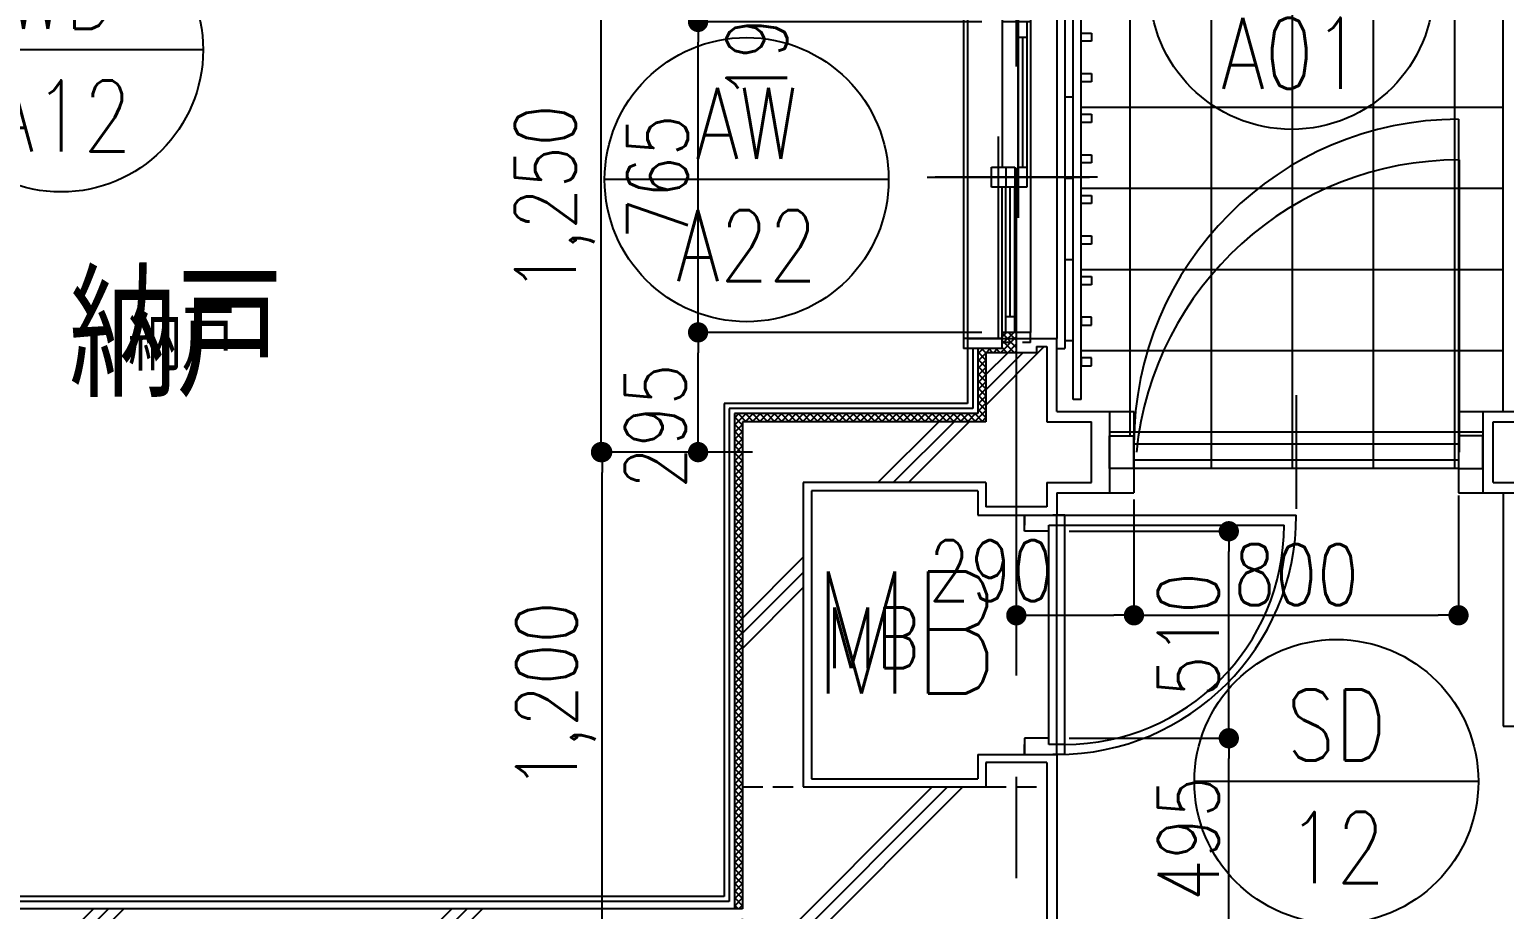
# Model space of a CAD drawing. Header units: millimetres. Extents: x 15495 to 166182, y -39946 to 18307.
# Drawn here: x 38308 to 41944, y 6504 to 8672 of the extents above; entities that cross this region are included whole.
import ezdxf
from ezdxf.enums import TextEntityAlignment as Align

# ---------------------------------------------------------------- set-up
doc = ezdxf.new("R2010")
doc.units = ezdxf.units.MM
doc.header["$LTSCALE"] = 1000
doc.linetypes.add('CENTER', pattern=[2, 1.25, -0.25, 0.25, -0.25])
doc.linetypes.add('DASHED2', pattern=[0.375, 0.25, -0.125])
doc.layers.get('0').update_dxf_attribs({"linetype": 'CONTINUOUS'})
for name, color, linetype in [('DT_ID', 13, 'CONTINUOUS'), ('E_TEXT', 3, 'CONTINUOUS'), ('F_FITT1-100', 5, 'CONTINUOUS'), ('F_FITT1-50', 5, 'CONTINUOUS'), ('F_FITT2-100', 1, 'CONTINUOUS'), ('F_FITT2-50', 1, 'CONTINUOUS'), ('SF-A_ELSE-100', 6, 'CONTINUOUS'), ('SF-A_ELSE-50', 6, 'CONTINUOUS'), ('SF-DT_ID-100', 13, 'CONTINUOUS'), ('SF-E_DIM-50', 3, 'CONTINUOUS'), ('SF-E_GRID-100', 1, 'CENTER'), ('SF-E_GRID-50', 1, 'CENTER'), ('SF-E_TEXT-100', 3, 'CONTINUOUS'), ('SF-E_TEXT-50', 3, 'CONTINUOUS'), ('SF-F_FINI1-100', 190, 'CONTINUOUS'), ('SF-F_FINI1-50', 190, 'CONTINUOUS'), ('SF-F_FINI2-50', 1, 'CONTINUOUS'), ('SF-F_FITT1-100', 5, 'CONTINUOUS'), ('SF-F_FITT1-50', 5, 'CONTINUOUS'), ('SF-F_HAT1-50', 9, 'CONTINUOUS'), ('SF-F_LAY2-100', 6, 'CONTINUOUS'), ('SF-F_LAY2-50', 6, 'CONTINUOUS'), ('SF-R_COLM-50', 7, 'CONTINUOUS'), ('SF-R_EWALL-50', 7, 'CONTINUOUS'), ('SF-U_FIRE-50', 9, 'CONTINUOUS')]:
    doc.layers.add(name, color=color, linetype=linetype)
doc.styles.add('DIM', font='romans.shx', dxfattribs={"width": 0.8, "bigfont": 'bigfont.shx'})
doc.styles.add('ROOM', font='romans.shx', dxfattribs={"width": 0.8, "bigfont": 'bigfont.shx'})
doc.styles.get("Standard").update_dxf_attribs({"font": 'txt.shx', "bigfont": 'bigfont.shx'})
doc.dimstyles.new('DIM50_3_3', dxfattribs={"dimscale": 50, "dimtxt": 3, "dimasz": 1, "dimexe": 0, "dimexo": 1, "dimgap": 0.5, "dimtad": 1, "dimdec": 1, "dimdsep": 46, "dimlunit": 6, "dimtxsty": 'DIM', "dimblk1": 'DOT', "dimblk2": 'DOT', "dimsah": 1, "dimcen": 1, "dimclrd": 256, "dimclre": 256, "dimclrt": 256, "dimadec": 0, "dimazin": 0, "dimtfac": 1, "dimtdec": 1, "dimtix": 1, "dimtmove": 2, "dimatfit": 3, "dimldrblk": 'DOT', "dimfxl": 1, "dimtvp": 0.833333, "dimtolj": 1, "dimarcsym": 0})
pattern_1 = [(45, (-28400.75, -37379.5), (-441.942, 441.942), []), (45, (-28363.25, -37379.5), (-441.942, 441.942), []), (45, (-28325.75, -37379.5), (-441.942, 441.942), [])]
pattern_2 = [(45, (-28400.745, -37379.51), (-8.8388348, 8.8388348), []), (135, (-28400.745, -37379.51), (-8.8388348, -8.8388348), [])]

# ---------------------------------------------------------------- blocks, each defined once
blk = doc.blocks.new('TATEGU-KIGOU')
at = {"color": 2}
blk.add_line((350, 0), (-350, 0), dxfattribs=at)
blk.add_circle((0, 0), 350, dxfattribs=at)
at = {"color": 2, "style": 'ROOM', "width": 0.8}
for tag, p in [('建具種別', (0, 51.6)), ('建具番号', (0, -250.1))]:
    blk.add_attdef(tag, text='', height=175, dxfattribs=at).set_placement(p, align=Align.CENTER)
at = {"flags": 1}
for tag, p in [('内法寸法（W）', (-414, -713.8)), ('内法寸法（H）', (-414, -1063.8)), ('階', (-373.6, -1414.3)), ('部屋名', (-373.6, -1786.8)), ('メーカー名', (-373.6, -2148.9)), ('値段', (-373.6, -2498.9)), ('重量', (-373.6, -2848.9)), ('建具形状', (-373.6, -3199)), ('開閉方式', (-373.6, -3549)), ('取付場所', (-373.6, -3899)), ('見込', (-373.6, -4296.3)), ('扉厚', (-373.6, -4646.3)), ('仕上', (-373.6, -4996.3)), ('ガラス', (-373.6, -5346.3)), ('建具金物', (-373.6, -5696.3)), ('枠形状', (-373.6, -6046.3)), ('沓摺形状', (-373.6, -6396.3)), ('特記事項', (-373.6, -6746.3)), ('防火性能', (-373.6, -7096.3))]:
    blk.add_attdef(tag, p, '', height=175, dxfattribs=at)
blk = doc.blocks.new('SD-12_100')
at = {"layer": 'F_FITT1-100'}
for p, q in [((0, 0), (590.0005, 0)), ((0, -590.0005), (0, 0))]:
    blk.add_line(p, q, dxfattribs=at)
blk.add_arc((0, 0), 590.0005, 270, 0, dxfattribs=at)
blk = doc.blocks.new('ROOM')
at = {"layer": 'DT_ID', "flags": 1}
for tag, p in [('室番号', (0, 500)), ('面積', (0, -500)), ('内装制限', (0, -1000)), ('仕上レベル', (0, -1500)), ('スラブレベル', (0, -2000)), ('天井高', (0, -2500)), ('床下地', (0, -3000)), ('床仕上', (0, -3500)), ('巾木高さ', (0, -4000)), ('巾木仕上', (0, -4500)), ('壁下地', (0, -5000)), ('壁仕上', (0, -5500)), ('天井下地', (0, -6000)), ('天井仕上', (0, -6500)), ('見切縁', (0, -7000)), ('備考', (0, -7500))]:
    blk.add_attdef(tag, p, '', height=300, dxfattribs=at)
at = {"layer": 'E_TEXT', "style": 'ROOM', "width": 0.8}
blk.add_attdef('室名', (0, 0), '', height=300, dxfattribs=at)
blk = doc.blocks.new('AD-A01_100')
at = {"layer": 'F_FITT1-100'}
blk.add_line((0, -719.999925), (0, 0), dxfattribs=at)
blk.add_arc((0, 80.000075), 800, 270, 354.260824124, dxfattribs=at)
blk = doc.blocks.new('AW-A22_100')
at = {"layer": 'F_FITT1-100'}
for p, q in [((125, -497.5), (125, 0)), ((75, -297.5), (75, -795)), ((-100, -397.5), (300, -397.5))]:
    blk.add_line(p, q, dxfattribs=at)
at = {"layer": 'F_FITT2-100'}
for p, q in [((0, 0), (0, -795)), ((220, 0), (220, -795))]:
    blk.add_line(p, q, dxfattribs=at)
blk = doc.blocks.new('SF-BLOCK_100')
at = {"layer": 'SF-A_ELSE-100'}
for p, q in [((11900, 7800), (11900, 10750)), ((10840, 7830), (10840, 8925)), ((10860, 7830), (10860, 8925)), ((10860, 7830), (10840, 7830)), ((11900, 7600), (11900, 7025)), ((11900, 7025), (14500, 7025))]:
    blk.add_line(p, q, dxfattribs=at)
at = {"layer": 'SF-E_GRID-100'}
blk.add_line((10700, 16400), (10700, -3119.46), dxfattribs=at)
at = {"layer": 'SF-F_FINI1-100'}
for p, q in [((10580, 7980), (10800, 7980)), ((10580, 7980), (10580, 7820)), ((10800, 7800), (10800, 7980)), ((10580, 7955), (10580, 7820)), ((9980, 7820), (9980, 6605)), ((10580, 7820), (9980, 7820)), ((10800, 7800), (10990, 7800)), ((10990, 7800), (10990, 7600)), ((11790, 7800), (12200, 7800)), ((11790, 7800), (11790, 7600)), ((10195, 7605), (10195, 6895)), ((10605, 7605), (10195, 7605)), ((10605, 7605), (10605, 7545)), ((10800, 7600), (10990, 7600)), ((10800, 7600), (10800, 7545)), ((11790, 7600), (12000, 7600)), ((10605, 7545), (10800, 7545)), ((10605, 6955), (10800, 6955)), ((10605, 6955), (10605, 6895)), ((10800, 6955), (10800, 6045)), ((10195, 6895), (10605, 6895)), ((9980, 6605), (6540, 6605))]:
    blk.add_line(p, q, dxfattribs=at)
at = {"layer": 'SF-F_FITT1-100'}
blk.add_line((10900, 8377.5), (10500, 8377.5), dxfattribs=at)
blk.add_line((10900, 8377.5), (10500, 8377.5), dxfattribs=at)
at = {"layer": 'SF-F_LAY2-100', "linetype": 'Continuous'}
for p, q in [((10980, 10750), (10980, 7800)), ((11180, 10750), (11180, 7660)), ((11380, 10750), (11380, 7660)), ((11580, 10750), (11580, 7660)), ((11780, 10750), (11780, 7660)), ((10860, 8550), (11900, 8550)), ((10860, 8350), (11900, 8350)), ((10860, 8150), (11900, 8150)), ((10860, 7950), (11900, 7950)), ((10990, 7750), (11790, 7750)), ((11790, 7660), (10990, 7660))]:
    blk.add_line(p, q, dxfattribs=at)
at = {"layer": 'SF-F_LAY2-100'}
for p, q in [((10820, 8575), (10840, 8575)), ((10820, 8375), (10840, 8375)), ((10820, 8175), (10840, 8175)), ((10820, 7975), (10840, 7975))]:
    blk.add_line(p, q, dxfattribs=at)
at = {"layer": 'SF-DT_ID-100'}
for p, values in [((11378.7, 8845.27), {'建具種別': 'AD', '建具番号': 'A01'}), ((8345.54, 8690.95), {'建具種別': 'WD', '建具番号': 'A12'}), ((10035.29, 8371.36), {'建具種別': 'AW', '建具番号': 'A22'}), ((11488.88, 6888.43), {'建具種別': 'SD', '建具番号': '12'})]:
    blk.add_blockref('TATEGU-KIGOU', p, dxfattribs=at).add_auto_attribs(values)
at = {"layer": 'SF-E_TEXT-100'}
ref = blk.add_blockref('ROOM', (8365.28, 7836.37), dxfattribs=at)
ref.add_attrib('室名', '納戸', (8365.28, 7836.37), dxfattribs={"height": 300, "style": 'ROOM', "width": 0.8})
at = {"layer": 'SF-F_FITT1-100', "xscale": -1, "yscale": -1, "rotation": 180.0004426270241}
blk.add_blockref('AW-A22_100', (10580, 8775), dxfattribs=at)
at = {"layer": 'SF-F_FITT1-100', "rotation": 180}
blk.add_blockref('AD-A01_100', (11791.91, 7700), dxfattribs=at)
at = {"layer": 'SF-F_FITT1-100'}
blk.add_blockref('SD-12_100', (10800, 7545), dxfattribs=at)
at = {"layer": 'SF-E_TEXT-100', "style": 'ROOM', "width": 0.8}
blk.add_text('MB', height=300, dxfattribs=at).set_placement((10195, 7105.6))
blk = doc.blocks.new('DOT')
at = {"color": 0, "linetype": 'ByBlock'}
blk.add_line((-0.5, 0), (-1, 0), dxfattribs=at)
at = {"color": 0, "linetype": 'ByBlock', "const_width": 0.5}
blk.add_lwpolyline([(-0.25, 0, 1), (0.25, 0, 1)], format="xyb", close=True, dxfattribs=at)
blk = doc.blocks.new('*D377')
at = {"layer": 'SF-E_DIM-50', "lineweight": -2}
for p, q in [((40870.7, 7436), (41264.5, 7436)), ((41264.5, 6976), (41264.5, 7386)), ((40870.7, 6926), (41264.5, 6926))]:
    blk.add_line(p, q, dxfattribs=at)
at = {"layer": 'SF-E_DIM-50', "lineweight": -2, "xscale": 50, "yscale": 50, "zscale": 50}
for p, rotation in [((41264.5, 7436), 90), ((41264.5, 6926), 270)]:
    blk.add_blockref('DOT', p, dxfattribs=dict(at, rotation=rotation))
at = {"layer": 'SF-E_DIM-50', "insert": (41164.5, 7181), "char_height": 150, "attachment_point": 5, "rotation": 90, "style": 'DIM'}
blk.add_mtext('\\A1;510', dxfattribs=at)
blk = doc.blocks.new('_DOT')
at = {"color": 0, "linetype": 'ByBlock'}
blk.add_line((-0.5, 0), (-1, 0), dxfattribs=at)
at = {"color": 0, "linetype": 'ByBlock', "const_width": 0.5}
blk.add_lwpolyline([(-0.25, 0, 1), (0.25, 0, 1)], format="xyb", close=True, dxfattribs=at)
blk = doc.blocks.new('SD-12_50')
at = {"layer": 'F_FITT1-50'}
for p, q in [((-79.99925, 0), (-49.99925, 0)), ((-79.99925, 0), (-79.99925, -25)), ((-79.99925, -40), (-79.99925, 0)), ((20.00075, 0), (-9.99925, 0)), ((20.00075, -590), (20.00075, 0)), ((-19.99925, -565), (-19.99925, -25)), ((-19.99925, -25), (560.00075, -25)), ((-19.99925, -40), (-79.99925, -40)), ((-19.99925, -550), (-79.99925, -550)), ((-79.99925, -550), (-79.99925, -590)), ((-79.99925, -590), (-79.99925, -565)), ((20.00075, -565), (-19.99925, -565)), ((-79.99925, -590), (-49.99925, -590)), ((20.00075, -590), (-9.99925, -590))]:
    blk.add_line(p, q, dxfattribs=at)
blk.add_arc((20.00075, -25), 540, 270, 0, dxfattribs=at)
blk = doc.blocks.new('*D320')
at = {"layer": 'SF-E_DIM-50', "lineweight": -2}
for p, q in [((37190.7, 7881), (38254.5, 7881)), ((38254.5, 6481), (38254.5, 7831)), ((38400, 6431), (38254.5, 6431))]:
    blk.add_line(p, q, dxfattribs=at)
at = {"layer": 'SF-E_DIM-50', "lineweight": -2, "xscale": 50, "yscale": 50, "zscale": 50}
for p, rotation in [((38254.5, 7881), 90), ((38254.5, 6431), 270)]:
    blk.add_blockref('DOT', p, dxfattribs=dict(at, rotation=rotation))
at = {"layer": 'SF-E_DIM-50', "insert": (38140.3, 7156), "char_height": 150, "attachment_point": 5, "rotation": 90, "style": 'DIM'}
blk.add_mtext('\\A1;1,450', dxfattribs=at)
blk = doc.blocks.new('*D318')
at = {"layer": 'SF-E_DIM-50', "lineweight": -2}
for p, q in [((40090.7, 7631), (39719.9, 7631)), ((39719.9, 6481), (39719.9, 7581)), ((39822.5, 6431), (39719.9, 6431))]:
    blk.add_line(p, q, dxfattribs=at)
at = {"layer": 'SF-E_DIM-50', "lineweight": -2, "xscale": 50, "yscale": 50, "zscale": 50}
for p, rotation in [((39719.9, 7631), 90), ((39719.9, 6431), 270)]:
    blk.add_blockref('DOT', p, dxfattribs=dict(at, rotation=rotation))
at = {"layer": 'SF-E_DIM-50', "insert": (39605.6, 7031), "char_height": 150, "attachment_point": 5, "rotation": 90, "style": 'DIM'}
blk.add_mtext('\\A1;1,200', dxfattribs=at)
blk = doc.blocks.new('*D376')
at = {"layer": 'SF-E_DIM-50', "lineweight": -2}
for p, q in [((40870.7, 6926), (41264.5, 6926)), ((41264.5, 6481), (41264.5, 6876)), ((41214.5, 6431), (41264.5, 6431))]:
    blk.add_line(p, q, dxfattribs=at)
at = {"layer": 'SF-E_DIM-50', "lineweight": -2, "xscale": 50, "yscale": 50, "zscale": 50}
for p, rotation in [((41264.5, 6926), 90), ((41264.5, 6431), 270)]:
    blk.add_blockref('DOT', p, dxfattribs=dict(at, rotation=rotation))
at = {"layer": 'SF-E_DIM-50', "insert": (41164.5, 6678.5), "char_height": 150, "attachment_point": 5, "rotation": 90, "style": 'DIM'}
blk.add_mtext('\\A1;495', dxfattribs=at)
blk = doc.blocks.new('*D387')
at = {"layer": 'SF-E_DIM-50', "lineweight": -2}
for p, q in [((40655.7, 8691), (39956.3, 8691)), ((39956.3, 7976), (39956.3, 8641)), ((40655.7, 7926), (39956.3, 7926))]:
    blk.add_line(p, q, dxfattribs=at)
at = {"layer": 'SF-E_DIM-50', "lineweight": -2, "xscale": 50, "yscale": 50, "zscale": 50}
for p, rotation in [((39956.3, 8691), 90), ((39956.3, 7926), 270)]:
    blk.add_blockref('DOT', p, dxfattribs=dict(at, rotation=rotation))
at = {"layer": 'SF-E_DIM-50', "insert": (39856.3, 8308.5), "char_height": 150, "attachment_point": 5, "rotation": 90, "style": 'DIM'}
blk.add_mtext('\\A1;765', dxfattribs=at)
blk = doc.blocks.new('AW-A22_50')
at = {"layer": 'F_FITT1-50'}
for p, q in [((65, 805), (85, 805)), ((65, 805), (65, 780)), ((115, 805), (135, 805)), ((135, 820), (135, 805)), ((135, 820), (230, 820)), ((135, 805), (135, 780)), ((230, 795), (230, 820)), ((65, 780), (135, 780)), ((104, 780), (104, 742)), ((126, 780), (126, 742)), ((135, 795), (230, 795)), ((104, 742), (126, 742)), ((115, 742), (115, 422.5)), ((74, 372.5), (74, 422.5)), ((74, 422.5), (96, 422.5)), ((96, 422.5), (96, 372.5)), ((104, 372.5), (104, 422.5)), ((104, 422.5), (161.5, 422.5)), ((126, 372.5), (126, 422.5)), ((161.5, 422.5), (161.5, 372.5)), ((-100, 397.5), (300, 397.5)), ((96, 372.5), (74, 372.5)), ((85, 53), (85, 372.5)), ((161.5, 372.5), (104, 372.5)), ((74, 15), (74, 53)), ((96, 53), (74, 53)), ((96, 15), (96, 53)), ((65, 15), (135, 15)), ((65, -10), (65, 15)), ((65, -10), (85, -10)), ((115, -10), (135, -10)), ((135, 0), (230, 0)), ((135, -25), (230, -25)), ((230, 0), (230, -25))]:
    blk.add_line(p, q, dxfattribs=at)
at = {"layer": 'F_FITT2-50'}
for p, q in [((-20, -25), (-20, 820)), ((0, 820), (-20, 820)), ((65, 15), (65, 780)), ((135, 780), (135, 422.5)), ((230, 0), (230, 795)), ((104, 742), (104, 422.5)), ((126, 742), (126, 422.5)), ((74, 53), (74, 372.5)), ((96, 53), (96, 372.5)), ((135, 0), (135, 372.5)), ((0, -25), (-20, -25))]:
    blk.add_line(p, q, dxfattribs=at)
blk = doc.blocks.new('*D385')
at = {"layer": 'SF-E_DIM-50', "lineweight": -2}
for p, q in [((39965.2, 8881), (39717, 8881)), ((39717, 7681), (39717, 8831)), ((39922.8, 7631), (39717, 7631))]:
    blk.add_line(p, q, dxfattribs=at)
at = {"layer": 'SF-E_DIM-50', "lineweight": -2, "xscale": 50, "yscale": 50, "zscale": 50}
for p, rotation in [((39717, 8881), 90), ((39717, 7631), 270)]:
    blk.add_blockref('DOT', p, dxfattribs=dict(at, rotation=rotation))
at = {"layer": 'SF-E_DIM-50', "insert": (39602.8, 8256), "char_height": 150, "attachment_point": 5, "rotation": 90, "style": 'DIM'}
blk.add_mtext('\\A1;1,250', dxfattribs=at)
blk = doc.blocks.new('AD-A01_50')
at = {"layer": 'F_FITT1-50'}
for p, q in [((-60, 720), (-60, -140)), ((-460, 40), (-460, -240)), ((-920, -140), (-920, -60)), ((-920, -60), (-860, -60)), ((-860.0015, -140), (-860.0015, -60)), ((0.0015, -60), (-59.9985, -60)), ((-59.9985, -80), (-860, -80)), ((-860, -140), (-920, -140)), ((-59.9985, -120), (-860, -120)), ((-59.9985, -140), (0.0015, -140))]:
    blk.add_line(p, q, dxfattribs=at)
blk.add_arc((-60, -80), 800, 90, 180, dxfattribs=at)
blk = doc.blocks.new('*D319')
at = {"layer": 'SF-E_DIM-50', "lineweight": -2}
for p, q in [((41030.7, 7514.3), (41030.7, 7229)), ((40740.7, 7251.3), (40740.7, 7229)), ((40790.7, 7229), (40980.7, 7229))]:
    blk.add_line(p, q, dxfattribs=at)
at = {"layer": 'SF-E_DIM-50', "lineweight": -2, "xscale": 50, "yscale": 50, "zscale": 50, "rotation": 180}
blk.add_blockref('DOT', (40740.7, 7229), dxfattribs=at)
at = {"layer": 'SF-E_DIM-50', "lineweight": -2, "xscale": 50, "yscale": 50, "zscale": 50}
blk.add_blockref('DOT', (41030.7, 7229), dxfattribs=at)
at = {"layer": 'SF-E_DIM-50', "insert": (40678.4, 7338.9), "char_height": 150, "attachment_point": 5, "style": 'DIM'}
blk.add_mtext('\\A1;290', dxfattribs=at)
blk = doc.blocks.new('*D317')
at = {"layer": 'SF-E_DIM-50', "lineweight": -2}
for p, q in [((40655.7, 7926), (39956.3, 7926)), ((39956.3, 7681), (39956.3, 7876)), ((39954.3, 7631), (39956.3, 7631))]:
    blk.add_line(p, q, dxfattribs=at)
at = {"layer": 'SF-E_DIM-50', "lineweight": -2, "xscale": 50, "yscale": 50, "zscale": 50}
for p, rotation in [((39956.3, 7926), 90), ((39956.3, 7631), 270)]:
    blk.add_blockref('DOT', p, dxfattribs=dict(at, rotation=rotation))
at = {"layer": 'SF-E_DIM-50', "insert": (39851, 7694.7), "char_height": 150, "attachment_point": 5, "rotation": 90, "style": 'DIM'}
blk.add_mtext('\\A1;295', dxfattribs=at)
blk = doc.blocks.new('*D316')
at = {"layer": 'SF-E_DIM-50', "lineweight": -2}
for p, q in [((41030.7, 7514.3), (41030.7, 7229)), ((41830.7, 7523.9), (41830.7, 7229)), ((41080.7, 7229), (41780.7, 7229))]:
    blk.add_line(p, q, dxfattribs=at)
at = {"layer": 'SF-E_DIM-50', "lineweight": -2, "xscale": 50, "yscale": 50, "zscale": 50, "rotation": 180}
blk.add_blockref('DOT', (41030.7, 7229), dxfattribs=at)
at = {"layer": 'SF-E_DIM-50', "lineweight": -2, "xscale": 50, "yscale": 50, "zscale": 50}
blk.add_blockref('DOT', (41830.7, 7229), dxfattribs=at)
at = {"layer": 'SF-E_DIM-50', "insert": (41430.7, 7329), "char_height": 150, "attachment_point": 5, "style": 'DIM'}
blk.add_mtext('\\A1;800', dxfattribs=at)
blk = doc.blocks.new('*D386')
at = {"layer": 'SF-E_DIM-50', "lineweight": -2}
for p, q in [((40690.7, 8881), (39956.3, 8881)), ((39956.3, 8741), (39956.3, 8831)), ((40655.7, 8691), (39956.3, 8691))]:
    blk.add_line(p, q, dxfattribs=at)
at = {"layer": 'SF-E_DIM-50', "lineweight": -2, "xscale": 50, "yscale": 50, "zscale": 50}
for p, rotation in [((39956.3, 8881), 90), ((39956.3, 8691), 270)]:
    blk.add_blockref('DOT', p, dxfattribs=dict(at, rotation=rotation))
at = {"layer": 'SF-E_DIM-50', "insert": (40101.2, 8650.6), "char_height": 150, "attachment_point": 5, "rotation": 90, "style": 'DIM'}
blk.add_mtext('\\A1;190', dxfattribs=at)
blk = doc.blocks.new('SF-BLOCK_50')
at = {"layer": 'SF-F_HAT1-50'}
h = blk.add_hatch(dxfattribs=at)
h.set_pattern_fill('ANSI37', color=256, scale=100, style=0)
h.set_pattern_definition(pattern_2)
h.paths.add_polyline_path([(10700, 7945), (10700, 7995), (10665, 7995), (10665, 7955), (10605, 7955), (10605, 7795), (10005, 7795), (10025, 7775), (10625, 7775), (10625, 7944.99)])
h = blk.add_hatch(dxfattribs=at)
h.set_pattern_fill('RC2', color=256, scale=50, style=0)
h.set_pattern_definition(pattern_1)
h.paths.add_polyline_path([(675, 6575), (675, 6425), (10025, 6425), (10025, 6575)])
h.paths.add_polyline_path([(10025, 6425), (10025, 6125), (10175, 6125), (10625, 6125), (10775, 6125), (10775, 6875), (10625, 6875), (10175, 6875), (10025, 6875), (10025, 6575)])
h.paths.add_polyline_path([(10025, 4265), (10175, 4265), (10175, 5225), (10625, 5225), (10625, 4775), (10775, 4775), (10775, 5435), (10625, 5435), (10625, 5375), (10175, 5375), (10175, 6125), (10025, 6125)])
h.paths.add_polyline_path([(10625, 6935), (10625, 6875), (10775, 6875), (10775, 6935)], flags=17)
h.paths.add_polyline_path([(10775, 6065), (10775, 6125), (10625, 6125), (10625, 6065)])
h.paths.add_polyline_path([(10025, 6875), (10175, 6875), (10175, 7625), (10625, 7625), (10625, 7565), (10775, 7565), (10775, 7625), (10885, 7625), (10885, 7775), (10775, 7775), (10775, 7960), (10750.04, 7960), (10750.04, 7945), (10625, 7944.99), (10625, 7775), (10025, 7775)])
h = blk.add_hatch(dxfattribs=at)
h.set_pattern_fill('ANSI37', color=256, scale=100, style=0)
h.set_pattern_definition(pattern_2)
h.paths.add_polyline_path([(10005, 7795), (10025, 7775), (10025, 6575), (10005, 6575)])
h = blk.add_hatch(dxfattribs=at)
h.set_pattern_fill('RC2', color=256, scale=50, style=0)
h.set_pattern_definition(pattern_1)
h.paths.add_polyline_path([(12175, 7775), (11875, 7775), (11875, 7625), (12025, 7625), (12025, 7150), (12175, 7150)])
at = {"layer": 'SF-A_ELSE-50'}
for p, q in [((11900, 7800), (11900, 10750)), ((10840, 7830), (10840, 8925)), ((10860, 7830), (10860, 8925)), ((10860, 8732.5), (10885, 8732.5)), ((10860, 8712.5), (10860, 8732.5)), ((10885, 8732.5), (10885, 8712.5)), ((10885, 8712.5), (10860, 8712.5)), ((10860, 8632.5), (10885, 8632.5)), ((10860, 8612.5), (10860, 8632.5)), ((10885, 8632.5), (10885, 8612.5)), ((10885, 8612.5), (10860, 8612.5)), ((10860, 8532.5), (10885, 8532.5)), ((10860, 8512.5), (10860, 8532.5)), ((10885, 8512.5), (10860, 8512.5)), ((10885, 8532.5), (10885, 8512.5)), ((10860, 8432.5), (10885, 8432.5)), ((10860, 8412.5), (10860, 8432.5)), ((10885, 8412.5), (10860, 8412.5)), ((10885, 8432.5), (10885, 8412.5)), ((10860, 8332.5), (10885, 8332.5)), ((10860, 8312.5), (10860, 8332.5)), ((10885, 8332.5), (10885, 8312.5)), ((10885, 8312.5), (10860, 8312.5)), ((10860, 8232.5), (10885, 8232.5)), ((10860, 8212.5), (10860, 8232.5)), ((10885, 8232.5), (10885, 8212.5)), ((10885, 8212.5), (10860, 8212.5)), ((10860, 8132.5), (10885, 8132.5)), ((10885, 8112.5), (10860, 8112.5)), ((10885, 8132.5), (10885, 8112.5)), ((10885, 8032.5), (10860, 8032.5)), ((10860, 8032.5), (10860, 8012.5)), ((10860, 8012.5), (10885, 8012.5)), ((10885, 8012.5), (10885, 8032.5)), ((10860, 7932.5), (10860, 7912.5)), ((10885, 7932.5), (10860, 7932.5)), ((10885, 7912.5), (10885, 7932.5)), ((10860, 7912.5), (10885, 7912.5)), ((10860, 7830), (10840, 7830)), ((11900, 7600), (11900, 7025)), ((11900, 7025), (14500, 7025))]:
    blk.add_line(p, q, dxfattribs=at)
at = {"layer": 'SF-E_GRID-50'}
blk.add_line((10700, 16400), (10700, -3708.96), dxfattribs=at)
at = {"layer": 'SF-F_FINI1-50'}
for p, q in [((10735, 7980), (10800, 7980)), ((10800, 7800), (10800, 7980)), ((10580, 7955), (10580, 7820)), ((10580, 7955), (10580, 7820)), ((9980, 7820), (9980, 6605)), ((10580, 7820), (9980, 7820)), ((10800, 7800), (10930, 7800)), ((10930, 7800), (10930, 7600)), ((11850, 7800), (12200, 7800)), ((11850, 7800), (11850, 7600)), ((10195, 7605), (10195, 6895)), ((10605, 7605), (10195, 7605)), ((10605, 7605), (10605, 7545)), ((10800, 7600), (10930, 7600)), ((10800, 7600), (10800, 7545)), ((11850, 7600), (12000, 7600)), ((10605, 7545), (10800, 7545)), ((10605, 6955), (10800, 6955)), ((10605, 6955), (10605, 6895)), ((10800, 6955), (10800, 6045)), ((10195, 6895), (10605, 6895)), ((9980, 6605), (7150, 6605))]:
    blk.add_line(p, q, dxfattribs=at)
at = {"layer": 'SF-F_FINI2-50'}
for p, q in [((10592.5, 7955), (10592.5, 7807.5)), ((9992.5, 7807.5), (9992.5, 6592.5)), ((10592.5, 7807.5), (9992.5, 7807.5)), ((9992.5, 6592.5), (7150, 6592.5))]:
    blk.add_line(p, q, dxfattribs=at)
at = {"layer": 'SF-F_FITT1-50'}
blk.add_line((11850, 7660), (11850, 7740), dxfattribs=at)
at = {"layer": 'SF-F_LAY2-50', "linetype": 'Continuous'}
for p, q in [((10980, 10750), (10980, 7740)), ((11180, 10750), (11180, 7720)), ((11380, 10750), (11380, 7720)), ((11580, 10750), (11580, 7720)), ((11780, 10750), (11780, 7720)), ((10860, 8550), (11900, 8550)), ((10860, 8350), (11900, 8350)), ((10860, 8150), (11900, 8150)), ((10860, 7950), (11900, 7950)), ((10930, 7750), (11850, 7750)), ((11180, 7680), (11180, 7660)), ((11380, 7680), (11380, 7660)), ((11580, 7680), (11580, 7660)), ((11780, 7680), (11780, 7660)), ((11790, 7660), (10990, 7660))]:
    blk.add_line(p, q, dxfattribs=at)
at = {"layer": 'SF-F_LAY2-50'}
for p, q in [((10820, 8575), (10840, 8575)), ((10820, 8375), (10840, 8375)), ((10820, 8175), (10840, 8175)), ((10820, 7975), (10840, 7975))]:
    blk.add_line(p, q, dxfattribs=at)
at = {"layer": 'SF-R_COLM-50', "linetype": 'DASHED2', "ltscale": 0.2}
for p, q in [((10025, 6875), (10175, 6875)), ((10625, 6875), (10775, 6875)), ((10025, 6425), (10025, 6575))]:
    blk.add_line(p, q, dxfattribs=at)
at = {"layer": 'SF-R_COLM-50'}
for p, q in [((10025, 6875), (10025, 6575)), ((10175, 6875), (10625, 6875)), ((10775, 6875), (10775, 6125))]:
    blk.add_line(p, q, dxfattribs=at)
at = {"layer": 'SF-R_EWALL-50'}
for p, q in [((10750.04, 7945), (10625, 7944.99)), ((10625, 7944.99), (10625, 7775)), ((10750.04, 7960), (10775, 7960)), ((10750.04, 7960), (10750.04, 7945)), ((10775, 7960), (10775, 7775)), ((10025, 7775), (10025, 6875)), ((10625, 7775), (10025, 7775)), ((10775, 7775), (10885, 7775)), ((10885, 7625), (10885, 7775)), ((11875, 7775), (12175, 7775)), ((11875, 7625), (11875, 7775)), ((10175, 7625), (10175, 6875)), ((10625, 7625), (10175, 7625)), ((10625, 7625), (10625, 7565)), ((10775, 7625), (10885, 7625)), ((10775, 7625), (10775, 7565)), ((11875, 7625), (12025, 7625)), ((10775, 7565), (10625, 7565)), ((10775, 6935), (10625, 6935)), ((10625, 6935), (10625, 6875)), ((10775, 6935), (10775, 6875)), ((10025, 6575), (675, 6575))]:
    blk.add_line(p, q, dxfattribs=at)
at = {"layer": 'SF-U_FIRE-50'}
for p, q in [((10605, 7955), (10605, 7795)), ((10005, 7795), (10005, 6575)), ((10605, 7795), (10005, 7795))]:
    blk.add_line(p, q, dxfattribs=at)
at = {"layer": 'SF-E_TEXT-50'}
ref = blk.add_blockref('ROOM', (8510.61, 7901.27), dxfattribs=dict(at, xscale=0.5, yscale=0.5, zscale=0.5))
ref.add_attrib('室名', '納戸', (8510.61, 7901.27), dxfattribs={"height": 150, "style": 'ROOM', "width": 0.8})
at = {"layer": 'SF-F_FITT1-50', "xscale": -1, "yscale": -1}
blk.add_blockref('AW-A22_50', (10800, 8775), dxfattribs=at)
at = {"layer": 'SF-F_FITT1-50'}
for name, p in [('AD-A01_50', (11850, 7800)), ('SD-12_50', (10800, 7545))]:
    blk.add_blockref(name, p, dxfattribs=at)
at = {"layer": 'SF-E_TEXT-50', "style": 'ROOM', "width": 0.8}
blk.add_text('MB', height=150, dxfattribs=at).set_placement((10231.14, 7167.53))
at = {"layer": 'SF-E_DIM-50'}
for base, p1, p2, angle, picture, middle in [((9676.34, 8950), (9932.06, 7700), (9974.53, 8950), 90, '*D385', (9562.05, 8325)), ((9915.63, 8760), (10665, 7995), (10665, 8760), 90, '*D387', (9815.63, 8377.5)), ((8213.83, 7950), (8409.32, 6500), (7100, 7950), 270, '*D320', (8099.54, 7225)), ((9679.21, 7700), (9831.8, 6500), (10100, 7700), 90, '*D318', (9564.92, 7100)), ((11223.82, 7505), (10780, 6995), (10780, 7505), 90, '*D377', (11123.82, 7250)), ((11223.82, 6995), (11223.82, 6500), (10780, 6995), 90, '*D376', (11123.82, 6747.5))]:
    dim = blk.add_linear_dim(base=base, p1=p1, p2=p2, angle=angle, dimstyle='DIM50_3_3', dxfattribs=at)
    dim.commit()
    dim.dimension.update_dxf_attribs({"geometry": picture, "text_midpoint": middle, "insert": (-30040.71, 69)})
for base, p1, p2, picture, middle in [((9915.63, 8950), (10665, 8760), (10700, 8950), '*D386', (10060.51, 8719.6)), ((9915.63, 7995), (9863.55, 7700), (10665, 7995), '*D317', (9810.31, 7763.71))]:
    dim = blk.add_linear_dim(base=base, p1=p1, p2=p2, angle=90, dimstyle='DIM50_3_3', dxfattribs=at)
    dim.commit()
    dim.dimension.update_dxf_attribs({"geometry": picture, "text_midpoint": middle, "dimtype": 128, "insert": (-30040.71, 69)})
dim = blk.add_linear_dim(base=(11790, 7298.04), p1=(10990, 7633.32), p2=(11790, 7642.86), dimstyle='DIM50_3_3', dxfattribs=at)
dim.commit()
dim.dimension.update_dxf_attribs({"geometry": '*D316', "text_midpoint": (11390, 7398.04), "insert": (-30040.71, 69)})
dim = blk.add_linear_dim(base=(10990, 7298.04), p1=(10700, 7370.34), p2=(10990, 7633.32), dimstyle='DIM50_3_3', dxfattribs=at)
dim.commit()
dim.dimension.update_dxf_attribs({"geometry": '*D319', "text_midpoint": (10637.7, 7407.94), "dimtype": 128, "insert": (-30040.71, 69)})

msp = doc.modelspace()

# ---------------------------------------------------------------- block references
for name in ['SF-BLOCK_100', 'SF-BLOCK_50']:
    msp.add_blockref(name, (30040.7, -69))

doc.saveas('drawing.dxf')
